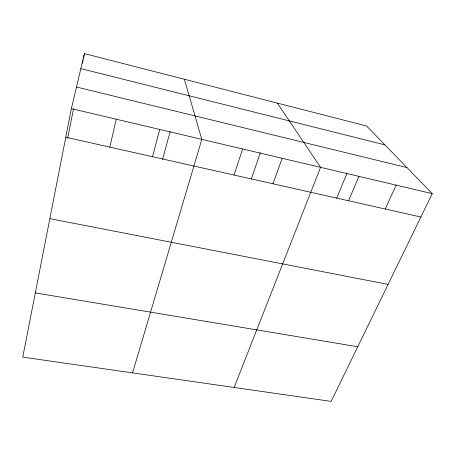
<?xml version="1.0" encoding="UTF-8"?>
<svg xmlns="http://www.w3.org/2000/svg" width="455" height="455" viewBox="0 0 455 455"><rect width="100%" height="100%" fill="white"/><g stroke="black" fill="none" stroke-linecap="round" stroke-linejoin="round"><path stroke-width="0.68" d="M71.372 108.643L22.75 357.124L331.16 401.395L432.25 193.637L366.605 126.001L84.397 53.605L71.372 108.643L432.25 193.637M67.698 138.257L73.517 108.762M82.491 63.245L83.037 60.492M83.31 59.116L84.397 53.605M109.843 147.124L116.258 119.216M152.533 156.719L159.716 129.453M162.594 159.381L170.17 131.484M132.553 372.884L201.815 139.367L184.36 79.244M234.035 175.044L242.617 148.978M251.228 179.202L260.323 152.698M272.972 183.792L282.18 158.294M234.143 387.472L320.559 167.332L277.351 103.103M336.643 198.295L347.08 173.116M348.558 200.78L358.915 176.369M385.243 209.027L396.134 185.134M35.319 292.901L357.749 346.75M49.845 218.65L388.087 284.403M65.782 137.222L420.864 217.035M76.485 87.024L406.952 167.576M80.842 68.614L384.919 144.872"/></g></svg>
